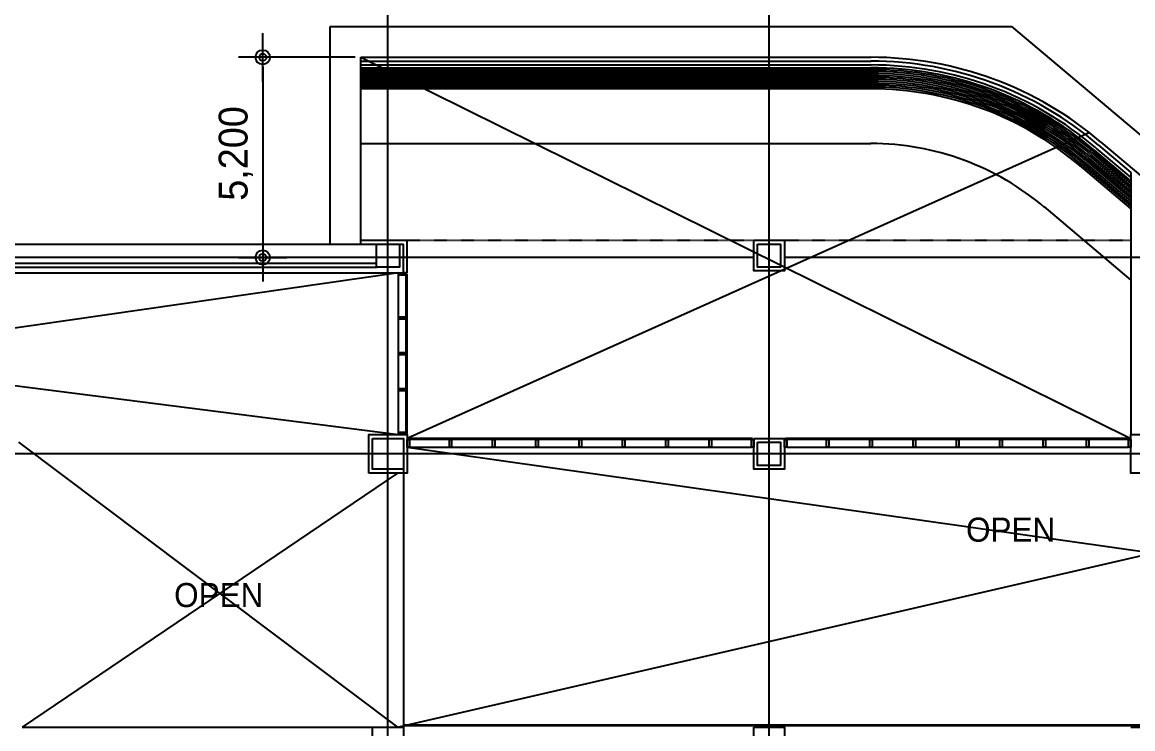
# Model space of a CAD drawing. Header units: metres. Extents: x 630750 to 860239, y 578133 to 726633.
# Drawn here: x 708704 to 737552, y 684668 to 703021 of the extents above; entities that cross this region are included whole.
import ezdxf

# ---------------------------------------------------------------- set-up
doc = ezdxf.new("R2010")
doc.units = ezdxf.units.M
doc.linetypes.add('HIDDEN', pattern=[2, 1, -1])
doc.layers.get('Defpoints').update_dxf_attribs({"color": 8})
doc.layers.add('A-CEN-1', color=1, linetype='Continuous', plot=False)
for name, color, linetype in [('A-CON', 2, 'Continuous'), ('A-ETC', 9, 'Continuous'), ('A-HAT-1', 9, 'Continuous'), ('A-STONE', 6, 'Continuous'), ('A-TXT-S', 3, 'Continuous'), ('A-WAL-BLK', 3, 'Continuous'), ('A-WAL-DW', 7, 'Continuous'), ('A-WALL-CONC', 2, 'Continuous'), ('A-WIN', 4, 'Continuous'), ('A-WIN-GLASS', 4, 'Continuous'), ('DIM', 7, 'Continuous'), ('KUK-WALL-DRYWALL', 4, 'Continuous'), ('KUK-WALL-FIN 1', 30, 'Continuous'), ('RS', 7, 'Continuous')]:
    doc.layers.add(name, color=color, linetype=linetype)
doc.styles.add('TEXT(돋음)', font='')
doc.styles.add('돋움', font='')
doc.styles.get('TEXT(돋음)').set_extended_font_data('Dotum')
doc.styles.get('돋움').set_extended_font_data('Dotum')
doc.dimstyles.new('DIM250', dxfattribs={"dimscale": 250, "dimtxt": 3, "dimasz": 1, "dimexe": 2, "dimexo": 3, "dimgap": 1, "dimtad": 1, "dimdec": 0, "dimzin": 0, "dimdsep": 46, "dimlunit": 6, "dimtxsty": 'TEXT(돋음)', "dimblk": 'Z_DOT', "dimcen": 2.5, "dimdle": 2, "dimclrd": 256, "dimclre": 256, "dimclrt": 3, "dimadec": 0, "dimazin": 0, "dimtfac": 1, "dimtdec": 0, "dimtix": 1, "dimtmove": 2, "dimatfit": 3, "dimldrblk": 'Z_DOT', "dimfxl": 1, "dimtolj": 1, "dimtzin": 0, "dimarcsym": 0})

# ---------------------------------------------------------------- blocks, each defined once
blk = doc.blocks.new('Z_DOT')
at = {"layer": 'DIM', "color": 7}
for p, q in [((0, -2.5), (0, 2.5)), ((-2.5, 0), (2.5, 0))]:
    blk.add_line(p, q, dxfattribs=at)
for radius in [0.75, 0.375]:
    blk.add_circle((0, 0), radius, dxfattribs=at)
blk = doc.blocks.new('*D43')
at = {"layer": 'Defpoints', "color": 0, "transparency": 16777216}
for p in [(718104, 702110), (714951, 696910), (718104, 696910)]:
    blk.add_point(p, dxfattribs=at)
at = {"layer": 'RS', "lineweight": -2, "transparency": 16777216}
for p, q in [((717354, 702110), (714451, 702110)), ((714951, 701860), (714951, 697160)), ((717354, 696910), (714451, 696910))]:
    blk.add_line(p, q, dxfattribs=at)
at = {"layer": 'RS', "lineweight": -2, "transparency": 16777216, "xscale": 250, "yscale": 250, "zscale": 250}
for p, rotation in [((714951, 702110), 90), ((714951, 696910), 270)]:
    blk.add_blockref('Z_DOT', p, dxfattribs=dict(at, rotation=rotation))
at = {"layer": 'RS', "color": 3, "transparency": 16777216, "insert": (714253, 699612), "char_height": 750, "attachment_point": 5, "rotation": 90, "style": 'TEXT(돋음)'}
blk.add_mtext('\\A1;5,200', dxfattribs=at)

msp = doc.modelspace()

# ---------------------------------------------------------------- linework, layer by layer
for p, q in [((730758.1, 701290.2, 0), (717504.4, 701290.2, 0)), ((717504.4, 699870.2, 0), (730750.8, 699870.2, 0)), ((736153.1, 699316.5, 0), (737504.4, 698176.9, 0)), ((735237.7, 698230.9, 0), (737504.4, 696319.4, 0))]:
    msp.add_line(p, q)
for radius in [8380, 6960]:
    msp.add_arc((730750.8, 692910.2, 0), radius, 49.50487, 90)
at = {"layer": 'A-CEN-1', "linetype": 'Continuous', "ltscale": 0.1}
for p, q in [((718204.4, 656842.8, 0), (718204.4, 706258.8, 0)), ((728104.4, 656842.8, 0), (728104.4, 706258.8, 0)), ((727704.4, 696910.2, 0), (657202.6, 696910.2, 0)), ((796986.3, 696910.2, 0), (728504.4, 696910.2, 0)), ((796986.3, 691810.2, 0), (728504.4, 691810.2, 0))]:
    msp.add_line(p, q, dxfattribs=at)
at = {"layer": 'A-CEN-1', "linetype": 'Continuous'}
msp.add_line((795684.4, 691810.2, 0), (657202.6, 691810.2, 0), dxfattribs=at)
at = {"layer": 'A-CON', "elevation": 0}
for points in [[(717904.4, 697260.2), (718504.4, 697260.2), (718504.4, 696660.2), (717904.4, 696660.2)], [(727804.4, 697260.2), (728404.4, 697260.2), (728404.4, 696660.2), (727804.4, 696660.2)], [(717804.4, 692210.2), (718604.4, 692210.2), (718604.4, 691410.2), (717804.4, 691410.2)], [(727804.4, 692110.2), (728404.4, 692110.2), (728404.4, 691510.2), (727804.4, 691510.2)], [(717804.4, 684710.2), (718604.4, 684710.2), (718604.4, 683910.2), (717804.4, 683910.2)], [(727704.4, 684710.2), (728504.4, 684710.2), (728504.4, 683910.2), (727704.4, 683910.2)]]:
    msp.add_lwpolyline(points, close=True, dxfattribs=at)
at = {"layer": 'A-ETC', "color": 253}
for p, q in [((717504.4, 701840.2, 0), (730750.8, 701840.2, 0)), ((717504.4, 701790.2, 0), (730750.8, 701790.2, 0)), ((717504.4, 701740.2, 0), (730750.8, 701740.2, 0)), ((717504.4, 701690.2, 0), (730750.8, 701690.2, 0)), ((717504.4, 701640.2, 0), (730750.8, 701640.2, 0)), ((717504.4, 701590.2, 0), (730750.8, 701590.2, 0)), ((717504.4, 701540.2, 0), (730750.8, 701540.2, 0)), ((717504.4, 701490.2, 0), (730750.8, 701490.2, 0)), ((717504.4, 701440.2, 0), (730750.8, 701440.2, 0)), ((717504.4, 701390.2, 0), (730750.8, 701390.2, 0)), ((717504.4, 701340.2, 0), (730750.8, 701340.2, 0)), ((736452.4, 699587.1, 0), (737504.4, 698699.9, 0)), ((736484.9, 699625.1, 0), (737504.4, 698765.3, 0)), ((736517.3, 699663.1, 0), (737504.4, 698830.7, 0)), ((736549.8, 699701.1, 0), (737504.4, 698896.1, 0)), ((736225.1, 699320.9, 0), (737504.4, 698242.1, 0)), ((736257.6, 699358.9, 0), (737504.4, 698307.5, 0)), ((736290, 699397, 0), (737504.4, 698372.9, 0)), ((736322.5, 699435, 0), (737504.4, 698438.3, 0)), ((736355, 699473, 0), (737504.4, 698503.7, 0)), ((736387.4, 699511, 0), (737504.4, 698569.1, 0)), ((736419.9, 699549, 0), (737504.4, 698634.5, 0))]:
    msp.add_line(p, q, dxfattribs=at)
for radius in [8930, 8880, 8830, 8780, 8730, 8680, 8630, 8580, 8530, 8480, 8430]:
    msp.add_arc((730750.8, 692910.2, 0), radius, 49.50487, 90, dxfattribs=at)
at = {"layer": 'A-HAT-1', "color": 8}
for p, q in [((717504.4, 702110.2, 0), (737504.4, 692210.2, 0)), ((736432.4, 700153.5, 0), (718704.4, 692210.2, 0)), ((685531.7, 696510.2, 0), (718480.4, 692310.2, 0)), ((718480.4, 696510.2, 0), (686912.3, 691960.2, 0)), ((708604.4, 692110.2, 0), (718454.4, 684710.2, 0)), ((718704.4, 691986.2, 0), (748104.4, 687810.2, 0)), ((718454.4, 691310.2, 0), (708704.4, 684710.2, 0)), ((718454.4, 684710.2, 0), (747504.4, 691410.2, 0))]:
    msp.add_line(p, q, dxfattribs=at)
at = {"layer": 'A-HAT-1', "linetype": 'HIDDEN'}
msp.add_line((717504.4, 697360.2, 0), (737504.4, 697360.2, 0), dxfattribs=at)
at = {"layer": 'A-STONE'}
for p, q in [((717504.4, 702010.2, 0), (730757, 702010.2, 0)), ((717504.4, 701910.2, 0), (730757, 701910.2, 0)), ((736596.2, 699753.8, 0), (737504.4, 698987.9, 0)), ((736660.7, 699830.3, 0), (737504.4, 699118.7, 0)), ((737504.4, 699118.7, 0), (737504.4, 692310.2, 0)), ((717504.4, 697360.2, 0), (718704.4, 697360.2, 0)), ((718704.4, 696510.2, 0), (718704.4, 697360.2, 0)), ((718704.4, 696510.2, 0), (718604.4, 696510.2, 0))]:
    msp.add_line(p, q, dxfattribs=at)
at = {"layer": 'A-STONE', "elevation": 0}
for points in [[(727704.4, 697360.2), (728504.4, 697360.2), (728504.4, 696560.2), (727704.4, 696560.2)], [(727704.4, 692210.2), (728504.4, 692210.2), (728504.4, 691410.2), (727704.4, 691410.2)], [(737504.4, 692310.2), (738504.4, 692310.2), (738504.4, 691310.2), (737504.4, 691310.2)]]:
    msp.add_lwpolyline(points, close=True, dxfattribs=at)
msp.add_lwpolyline([(717704.4, 691310.2), (717704.4, 692310.2), (718704.4, 692310.2), (718704.4, 691310.2), (717704.4, 691310.2)], dxfattribs=at)
at = {"layer": 'A-STONE'}
for radius in [9100, 9000]:
    msp.add_arc((730750.8, 692910.2, 0), radius, 49.50487, 90, dxfattribs=at)
at = {"layer": 'A-WAL-BLK'}
for p, q in [((718504.4, 697260.2, 0), (718604.4, 697260.2, 0)), ((718604.4, 696510.2, 0), (718604.4, 697260.2, 0)), ((685329.4, 696660.2, 0), (717904.4, 696660.2, 0)), ((685531.7, 696510.2, 0), (718604.4, 696510.2, 0))]:
    msp.add_line(p, q, dxfattribs=at)
at = {"layer": 'A-WAL-DW'}
for p, q in [((708704.4, 684710.2, 0), (717804.4, 684710.2, 0)), ((737504.4, 684710.2, 0), (747504.4, 684710.2, 0))]:
    msp.add_line(p, q, dxfattribs=at)
at = {"layer": 'A-WAL-DW', "elevation": 0}
msp.add_lwpolyline([(718604.4, 691410.2), (718604.4, 691410.2), (718604.4, 684710.2)], dxfattribs=at)
at = {"layer": 'A-WALL-CONC'}
for p, q in [((716704.4, 697260.2, 0), (716704.4, 702910.2, 0)), ((716704.4, 702910.2, 0), (734404.4, 702910.2, 0)), ((734404.4, 702910.2, 0), (741104.4, 697260.2, 0)), ((717504.4, 697260.2, 0), (717504.4, 702110.2, 0)), ((717504.4, 702110.2, 0), (730757, 702110.2, 0)), ((736725.1, 699906.7, 0), (739863.4, 697260.2, 0)), ((684833.8, 697260.2, 0), (717904.4, 697260.2, 0)), ((685194.6, 696760.2, 0), (717904.4, 696760.2, 0))]:
    msp.add_line(p, q, dxfattribs=at)
msp.add_arc((730750.8, 692910.2, 0), 9200, 49.50487, 90, dxfattribs=at)
at = {"layer": 'A-WIN', "color": 9}
for p, q in [((718480.4, 692370.2, 0), (718480.4, 696450.2, 0)), ((718764.4, 691986.2, 0), (727644.4, 691986.2, 0)), ((728564.4, 691986.2, 0), (737444.4, 691986.2, 0))]:
    msp.add_line(p, q, dxfattribs=at)
at = {"layer": 'A-WIN', "color": 7, "elevation": 0}
for points in [[(718704.4, 696480.2), (718680.4, 696480.2), (718680.4, 696450.2), (718480.4, 696450.2), (718480.4, 696510.2), (718680.4, 696510.2), (718680.4, 696480.2)], [(718704.4, 695340.2), (718680.4, 695340.2), (718680.4, 695310.2), (718480.4, 695310.2), (718480.4, 695370.2), (718680.4, 695370.2), (718680.4, 695340.2)], [(718704.4, 694410.2), (718680.4, 694410.2), (718680.4, 694380.2), (718480.4, 694380.2), (718480.4, 694440.2), (718680.4, 694440.2), (718680.4, 694410.2)], [(718704.4, 693480.2), (718680.4, 693480.2), (718680.4, 693450.2), (718480.4, 693450.2), (718480.4, 693510.2), (718680.4, 693510.2), (718680.4, 693480.2)], [(718704.4, 692340.2), (718680.4, 692340.2), (718680.4, 692310.2), (718480.4, 692310.2), (718480.4, 692370.2), (718680.4, 692370.2), (718680.4, 692340.2)], [(718734.4, 692210.2), (718734.4, 692186.2), (718764.4, 692186.2), (718764.4, 691986.2), (718704.4, 691986.2), (718704.4, 692186.2), (718734.4, 692186.2)], [(719829.4, 692210.2), (719829.4, 692186.2), (719859.4, 692186.2), (719859.4, 691986.2), (719799.4, 691986.2), (719799.4, 692186.2), (719829.4, 692186.2)], [(720954.4, 692210.2), (720954.4, 692186.2), (720984.4, 692186.2), (720984.4, 691986.2), (720924.4, 691986.2), (720924.4, 692186.2), (720954.4, 692186.2)], [(722079.4, 692210.2), (722079.4, 692186.2), (722109.4, 692186.2), (722109.4, 691986.2), (722049.4, 691986.2), (722049.4, 692186.2), (722079.4, 692186.2)], [(723204.4, 692210.2), (723204.4, 692186.2), (723234.4, 692186.2), (723234.4, 691986.2), (723174.4, 691986.2), (723174.4, 692186.2), (723204.4, 692186.2)], [(724329.4, 692210.2), (724329.4, 692186.2), (724359.4, 692186.2), (724359.4, 691986.2), (724299.4, 691986.2), (724299.4, 692186.2), (724329.4, 692186.2)], [(725454.4, 692210.2), (725454.4, 692186.2), (725484.4, 692186.2), (725484.4, 691986.2), (725424.4, 691986.2), (725424.4, 692186.2), (725454.4, 692186.2)], [(726579.4, 692210.2), (726579.4, 692186.2), (726609.4, 692186.2), (726609.4, 691986.2), (726549.4, 691986.2), (726549.4, 692186.2), (726579.4, 692186.2)], [(727674.4, 692210.2), (727674.4, 692186.2), (727704.4, 692186.2), (727704.4, 691986.2), (727644.4, 691986.2), (727644.4, 692186.2), (727674.4, 692186.2)], [(728534.4, 692210.2), (728534.4, 692186.2), (728564.4, 692186.2), (728564.4, 691986.2), (728504.4, 691986.2), (728504.4, 692186.2), (728534.4, 692186.2)], [(729629.4, 692210.2), (729629.4, 692186.2), (729659.4, 692186.2), (729659.4, 691986.2), (729599.4, 691986.2), (729599.4, 692186.2), (729629.4, 692186.2)], [(730754.4, 692210.2), (730754.4, 692186.2), (730784.4, 692186.2), (730784.4, 691986.2), (730724.4, 691986.2), (730724.4, 692186.2), (730754.4, 692186.2)], [(731879.4, 692210.2), (731879.4, 692186.2), (731909.4, 692186.2), (731909.4, 691986.2), (731849.4, 691986.2), (731849.4, 692186.2), (731879.4, 692186.2)], [(733004.4, 692210.2), (733004.4, 692186.2), (733034.4, 692186.2), (733034.4, 691986.2), (732974.4, 691986.2), (732974.4, 692186.2), (733004.4, 692186.2)], [(734129.4, 692210.2), (734129.4, 692186.2), (734159.4, 692186.2), (734159.4, 691986.2), (734099.4, 691986.2), (734099.4, 692186.2), (734129.4, 692186.2)], [(735254.4, 692210.2), (735254.4, 692186.2), (735284.4, 692186.2), (735284.4, 691986.2), (735224.4, 691986.2), (735224.4, 692186.2), (735254.4, 692186.2)], [(736379.4, 692210.2), (736379.4, 692186.2), (736409.4, 692186.2), (736409.4, 691986.2), (736349.4, 691986.2), (736349.4, 692186.2), (736379.4, 692186.2)], [(737474.4, 692210.2), (737474.4, 692186.2), (737504.4, 692186.2), (737504.4, 691986.2), (737444.4, 691986.2), (737444.4, 692186.2), (737474.4, 692186.2)]]:
    msp.add_lwpolyline(points, dxfattribs=at)
at = {"layer": 'A-WIN-GLASS'}
for p, q in [((718680.4, 692340.2, 0), (718680.4, 696480.2, 0)), ((718704.4, 692340.2, 0), (718704.4, 696480.2, 0)), ((727674.4, 692210.2, 0), (718734.4, 692210.2, 0)), ((727674.4, 692186.2, 0), (718734.4, 692186.2, 0)), ((737474.4, 692210.2, 0), (728534.4, 692210.2, 0)), ((737474.4, 692186.2, 0), (728534.4, 692186.2, 0))]:
    msp.add_line(p, q, dxfattribs=at)
at = {"layer": 'KUK-WALL-DRYWALL'}
msp.add_line((747171.4, 684740.2), (718604.4, 684740.2, 0), dxfattribs=at)
at = {"layer": 'KUK-WALL-FIN 1'}
for p, q in [((727649.4, 684765.2), (718604.4, 684765.2, 0)), ((748159.4, 684765.2), (718659.4, 684765.2, 0))]:
    msp.add_line(p, q, dxfattribs=at)

# ---------------------------------------------------------------- texts
at = {"layer": 'A-TXT-S', "color": 3, "style": '돋움'}
for p in [(733220.7, 689527.1, 0), (712650.4, 687829, 0)]:
    msp.add_text('OPEN', height=625, rotation=0.00001, dxfattribs=at).set_placement(p)

# ---------------------------------------------------------------- dimensions: what is measured, and where the dimension line sits
at = {"layer": 'RS'}
dim = msp.add_linear_dim(base=(714950.8, 696910.2, 0), p1=(718104.4, 702110.2, 0), p2=(718104.4, 696910.2, 0), angle=90, dimstyle='DIM250', override={"dimzin": 8, "dimfxl": 2}, dxfattribs=at)
dim.commit()
dim.dimension.update_dxf_attribs({"geometry": '*D43', "text_midpoint": (714253, 699612.2, 0), "dimtype": 160})

doc.saveas('drawing.dxf')
